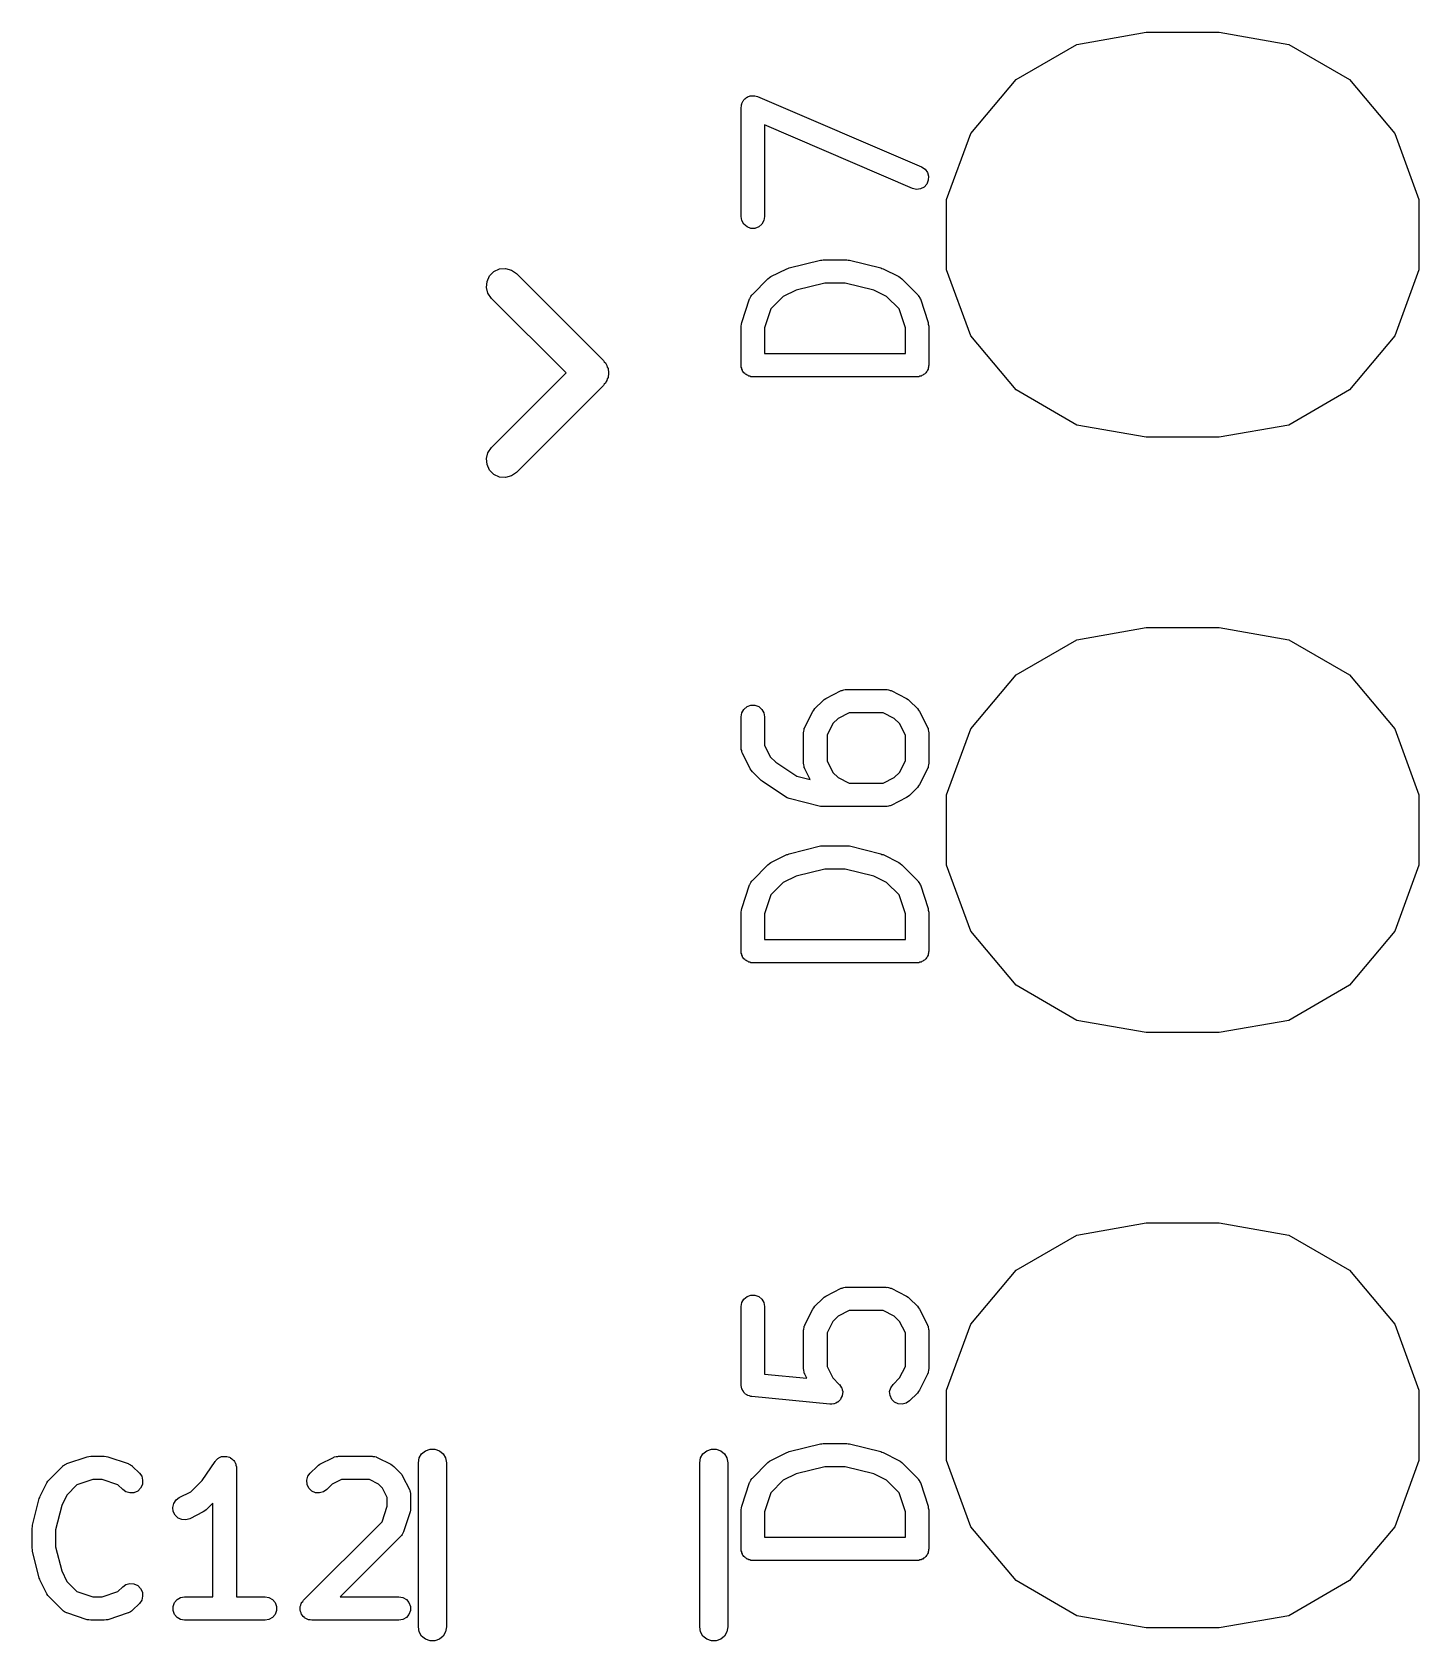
# Model space of a CAD drawing. Extents: x 125.5 to 143.1, y -145.4 to -100.4.
# Drawn here: x 136.89 to 142.81, y -130.41 to -123.55 of the extents above; entities that cross this region are included whole.
import ezdxf

# ---------------------------------------------------------------- set-up
doc = ezdxf.new("R2010")
doc.units = 0
doc.header["$MEASUREMENT"] = 0
doc.layers.add('BLACK', color=7, linetype='CONTINUOUS')

msp = doc.modelspace()

# ---------------------------------------------------------------- linework, layer by layer
at = {"layer": 'Black'}
for p, q in [((141.089, -123.748), (141.348, -123.598)), ((141.348, -123.598), (141.644, -123.546)), ((141.644, -123.546), (141.956, -123.546)), ((141.956, -123.546), (142.252, -123.598)), ((142.252, -123.598), (142.511, -123.748)), ((140.896, -123.978), (141.089, -123.748)), ((142.511, -123.748), (142.704, -123.978)), ((139.917, -123.867), (139.918, -123.861)), ((139.917, -124.333), (139.917, -123.867)), ((139.918, -123.855), (139.919, -123.853)), ((139.918, -123.861), (139.918, -123.855)), ((139.919, -123.853), (139.92, -123.85)), ((139.92, -123.85), (139.923, -123.845)), ((139.923, -123.845), (139.925, -123.839)), ((139.925, -123.839), (139.927, -123.837)), ((139.927, -123.837), (139.928, -123.835)), ((139.928, -123.835), (139.933, -123.831)), ((139.933, -123.831), (139.937, -123.827)), ((139.937, -123.827), (139.939, -123.825)), ((139.939, -123.825), (139.942, -123.823)), ((139.942, -123.823), (139.947, -123.821)), ((139.947, -123.821), (139.952, -123.819)), ((139.952, -123.819), (139.955, -123.818)), ((139.955, -123.818), (139.958, -123.817)), ((139.958, -123.817), (139.964, -123.817)), ((139.964, -123.817), (139.969, -123.817)), ((139.969, -123.817), (139.972, -123.817)), ((139.972, -123.817), (139.975, -123.817)), ((139.975, -123.817), (139.981, -123.819)), ((139.981, -123.819), (139.986, -123.821)), ((139.986, -123.821), (140.686, -124.121)), ((140.647, -124.213), (140.017, -123.942)), ((140.017, -123.942), (140.017, -124.333)), ((140.793, -124.26), (140.896, -123.978)), ((142.704, -123.978), (142.807, -124.26)), ((140.686, -124.121), (140.701, -124.13)), ((140.701, -124.13), (140.711, -124.144)), ((140.711, -124.144), (140.716, -124.161)), ((140.664, -124.217), (140.647, -124.213)), ((140.681, -124.215), (140.664, -124.217)), ((140.697, -124.207), (140.681, -124.215)), ((140.709, -124.194), (140.697, -124.207)), ((140.715, -124.178), (140.709, -124.194)), ((140.716, -124.161), (140.715, -124.178)), ((140.793, -124.56), (140.793, -124.26)), ((142.807, -124.26), (142.807, -124.56)), ((139.92, -124.35), (139.917, -124.333)), ((139.928, -124.365), (139.92, -124.35)), ((140.014, -124.35), (140.005, -124.365)), ((140.017, -124.333), (140.014, -124.35)), ((139.942, -124.377), (139.928, -124.365)), ((139.958, -124.383), (139.942, -124.377)), ((139.975, -124.383), (139.958, -124.383)), ((139.992, -124.377), (139.975, -124.383)), ((140.005, -124.365), (139.992, -124.377)), ((138.862, -124.567), (138.886, -124.556)), ((138.886, -124.556), (138.912, -124.554)), ((138.912, -124.554), (138.937, -124.561)), ((138.937, -124.561), (138.958, -124.576)), ((140.044, -124.589), (140.111, -124.555)), ((140.111, -124.555), (140.116, -124.554)), ((140.116, -124.554), (140.121, -124.551)), ((140.121, -124.551), (140.255, -124.518)), ((140.255, -124.518), (140.261, -124.518)), ((140.261, -124.518), (140.267, -124.517)), ((140.267, -124.517), (140.367, -124.517)), ((140.367, -124.517), (140.373, -124.518)), ((140.373, -124.518), (140.379, -124.518)), ((140.379, -124.518), (140.512, -124.551)), ((140.512, -124.551), (140.517, -124.554)), ((140.517, -124.554), (140.522, -124.555)), ((140.522, -124.555), (140.589, -124.589)), ((140.896, -124.842), (140.793, -124.56)), ((142.807, -124.56), (142.704, -124.842)), ((138.831, -124.635), (138.833, -124.609)), ((138.833, -124.609), (138.844, -124.586)), ((138.844, -124.586), (138.862, -124.567)), ((138.958, -124.576), (139.33, -124.947)), ((139.965, -124.665), (140.031, -124.598)), ((140.031, -124.598), (140.038, -124.593)), ((140.038, -124.593), (140.044, -124.589)), ((140.273, -124.617), (140.151, -124.647)), ((140.361, -124.617), (140.273, -124.617)), ((140.483, -124.647), (140.361, -124.617)), ((140.589, -124.589), (140.595, -124.593)), ((140.595, -124.593), (140.602, -124.598)), ((140.602, -124.598), (140.669, -124.665)), ((138.837, -124.66), (138.831, -124.635)), ((138.852, -124.682), (138.837, -124.66)), ((139.17, -125), (138.852, -124.682)), ((139.919, -124.784), (139.953, -124.684)), ((139.953, -124.684), (139.954, -124.682)), ((139.954, -124.682), (139.955, -124.679)), ((139.955, -124.679), (139.958, -124.674)), ((139.958, -124.674), (139.961, -124.669)), ((139.961, -124.669), (139.963, -124.667)), ((139.963, -124.667), (139.965, -124.665)), ((140.096, -124.674), (140.044, -124.727)), ((140.151, -124.647), (140.096, -124.674)), ((140.537, -124.674), (140.483, -124.647)), ((140.59, -124.727), (140.537, -124.674)), ((140.669, -124.665), (140.67, -124.667)), ((140.67, -124.667), (140.672, -124.669)), ((140.672, -124.669), (140.675, -124.674)), ((140.675, -124.674), (140.679, -124.679)), ((140.679, -124.679), (140.679, -124.682)), ((140.679, -124.682), (140.681, -124.684)), ((140.681, -124.684), (140.714, -124.784)), ((140.044, -124.727), (140.017, -124.808)), ((140.617, -124.808), (140.59, -124.727)), ((139.917, -124.8), (139.918, -124.792)), ((139.917, -124.967), (139.917, -124.8)), ((139.918, -124.792), (139.919, -124.784)), ((140.017, -124.808), (140.017, -124.917)), ((140.617, -124.917), (140.617, -124.808)), ((140.714, -124.784), (140.715, -124.792)), ((140.715, -124.792), (140.717, -124.8)), ((140.717, -124.8), (140.717, -124.967)), ((141.089, -125.072), (140.896, -124.842)), ((142.704, -124.842), (142.511, -125.072)), ((139.33, -124.947), (139.333, -124.952)), ((139.333, -124.952), (139.338, -124.957)), ((139.338, -124.957), (139.341, -124.963)), ((139.341, -124.963), (139.344, -124.968)), ((139.344, -124.968), (139.346, -124.975)), ((139.346, -124.975), (139.349, -124.981)), ((139.917, -124.971), (139.917, -124.967)), ((139.917, -124.975), (139.917, -124.971)), ((139.919, -124.979), (139.917, -124.975)), ((140.017, -124.917), (140.617, -124.917)), ((140.716, -124.975), (140.714, -124.979)), ((140.717, -124.967), (140.716, -124.971)), ((140.716, -124.971), (140.716, -124.975)), ((138.852, -125.318), (139.17, -125)), ((139.338, -125.043), (139.333, -125.048)), ((139.341, -125.037), (139.338, -125.043)), ((139.344, -125.032), (139.341, -125.037)), ((139.346, -125.025), (139.344, -125.032)), ((139.349, -125.019), (139.346, -125.025)), ((139.349, -124.981), (139.35, -124.987)), ((139.35, -125.013), (139.349, -125.019)), ((139.35, -124.987), (139.351, -124.993)), ((139.351, -125.007), (139.35, -125.013)), ((139.351, -124.993), (139.351, -125)), ((139.351, -125), (139.351, -125.007)), ((139.92, -124.984), (139.919, -124.979)), ((139.922, -124.988), (139.92, -124.984)), ((139.923, -124.992), (139.922, -124.988)), ((139.926, -124.995), (139.923, -124.992)), ((139.928, -124.999), (139.926, -124.995)), ((139.932, -125.002), (139.928, -124.999)), ((139.935, -125.005), (139.932, -125.002)), ((139.938, -125.007), (139.935, -125.005)), ((139.942, -125.01), (139.938, -125.007)), ((139.946, -125.011), (139.942, -125.01)), ((139.95, -125.014), (139.946, -125.011)), ((139.954, -125.014), (139.95, -125.014)), ((139.958, -125.016), (139.954, -125.014)), ((139.962, -125.016), (139.958, -125.016)), ((139.967, -125.017), (139.962, -125.016)), ((140.667, -125.017), (139.967, -125.017)), ((140.671, -125.016), (140.667, -125.017)), ((140.675, -125.016), (140.671, -125.016)), ((140.679, -125.014), (140.675, -125.016)), ((140.684, -125.014), (140.679, -125.014)), ((140.688, -125.011), (140.684, -125.014)), ((140.692, -125.01), (140.688, -125.011)), ((140.695, -125.007), (140.692, -125.01)), ((140.699, -125.005), (140.695, -125.007)), ((140.702, -125.002), (140.699, -125.005)), ((140.705, -124.999), (140.702, -125.002)), ((140.707, -124.995), (140.705, -124.999)), ((140.71, -124.992), (140.707, -124.995)), ((140.711, -124.988), (140.71, -124.992)), ((140.714, -124.984), (140.711, -124.988)), ((140.714, -124.979), (140.714, -124.984)), ((139.33, -125.053), (138.958, -125.424)), ((139.333, -125.048), (139.33, -125.053)), ((141.348, -125.222), (141.089, -125.072)), ((142.511, -125.072), (142.252, -125.222)), ((141.644, -125.274), (141.348, -125.222)), ((142.252, -125.222), (141.956, -125.274)), ((138.837, -125.34), (138.852, -125.318)), ((141.956, -125.274), (141.644, -125.274)), ((138.831, -125.365), (138.837, -125.34)), ((138.833, -125.391), (138.831, -125.365)), ((138.844, -125.414), (138.833, -125.391)), ((138.862, -125.433), (138.844, -125.414)), ((138.886, -125.444), (138.862, -125.433)), ((138.912, -125.446), (138.886, -125.444)), ((138.937, -125.439), (138.912, -125.446)), ((138.958, -125.424), (138.937, -125.439)), ((141.089, -126.288), (141.348, -126.138)), ((141.348, -126.138), (141.644, -126.086)), ((141.644, -126.086), (141.956, -126.086)), ((141.956, -126.086), (142.252, -126.138)), ((142.252, -126.138), (142.511, -126.288)), ((140.896, -126.518), (141.089, -126.288)), ((142.511, -126.288), (142.704, -126.518)), ((140.231, -126.431), (140.265, -126.398)), ((140.265, -126.398), (140.271, -126.393)), ((140.271, -126.393), (140.278, -126.389)), ((140.278, -126.389), (140.344, -126.355)), ((140.344, -126.355), (140.347, -126.354)), ((140.347, -126.354), (140.35, -126.353)), ((140.35, -126.353), (140.355, -126.352)), ((140.355, -126.352), (140.361, -126.35)), ((140.361, -126.35), (140.364, -126.35)), ((140.364, -126.35), (140.367, -126.35)), ((140.367, -126.35), (140.533, -126.35)), ((140.533, -126.35), (140.536, -126.351)), ((140.536, -126.351), (140.539, -126.35)), ((140.539, -126.35), (140.545, -126.352)), ((140.545, -126.352), (140.55, -126.353)), ((140.55, -126.353), (140.553, -126.354)), ((140.553, -126.354), (140.556, -126.355)), ((140.556, -126.355), (140.622, -126.389)), ((140.622, -126.389), (140.629, -126.393)), ((140.629, -126.393), (140.635, -126.398)), ((140.635, -126.398), (140.669, -126.431)), ((139.917, -126.467), (139.92, -126.45)), ((139.917, -126.6), (139.917, -126.467)), ((139.92, -126.45), (139.928, -126.435)), ((139.928, -126.435), (139.942, -126.423)), ((139.942, -126.423), (139.958, -126.417)), ((139.958, -126.417), (139.975, -126.417)), ((139.975, -126.417), (139.992, -126.423)), ((139.992, -126.423), (140.005, -126.435)), ((140.005, -126.435), (140.014, -126.45)), ((140.014, -126.45), (140.017, -126.467)), ((140.017, -126.467), (140.017, -126.588)), ((140.189, -126.511), (140.222, -126.444)), ((140.222, -126.444), (140.227, -126.438)), ((140.227, -126.438), (140.231, -126.431)), ((140.33, -126.474), (140.308, -126.496)), ((140.378, -126.45), (140.33, -126.474)), ((140.522, -126.45), (140.378, -126.45)), ((140.57, -126.474), (140.522, -126.45)), ((140.592, -126.496), (140.57, -126.474)), ((140.669, -126.431), (140.673, -126.438)), ((140.673, -126.438), (140.678, -126.444)), ((140.678, -126.444), (140.711, -126.511)), ((140.183, -126.533), (140.184, -126.53)), ((140.183, -126.667), (140.183, -126.533)), ((140.184, -126.528), (140.185, -126.522)), ((140.184, -126.53), (140.184, -126.528)), ((140.185, -126.522), (140.186, -126.516)), ((140.186, -126.516), (140.188, -126.514)), ((140.188, -126.514), (140.189, -126.511)), ((140.308, -126.496), (140.283, -126.545)), ((140.283, -126.545), (140.283, -126.655)), ((140.617, -126.545), (140.592, -126.496)), ((140.617, -126.655), (140.617, -126.545)), ((140.711, -126.511), (140.712, -126.514)), ((140.712, -126.514), (140.714, -126.516)), ((140.714, -126.516), (140.715, -126.522)), ((140.715, -126.522), (140.716, -126.528)), ((140.716, -126.528), (140.716, -126.53)), ((140.716, -126.53), (140.717, -126.533)), ((140.717, -126.533), (140.717, -126.667)), ((140.793, -126.8), (140.896, -126.518)), ((142.704, -126.518), (142.807, -126.8)), ((139.917, -126.603), (139.917, -126.6)), ((139.917, -126.606), (139.917, -126.603)), ((139.919, -126.611), (139.917, -126.606)), ((139.92, -126.617), (139.919, -126.611)), ((139.921, -126.62), (139.92, -126.617)), ((139.922, -126.622), (139.921, -126.62)), ((139.955, -126.689), (139.922, -126.622)), ((140.017, -126.588), (140.041, -126.637)), ((139.96, -126.695), (139.955, -126.689)), ((140.041, -126.637), (140.065, -126.661)), ((140.065, -126.661), (140.154, -126.72)), ((140.184, -126.67), (140.183, -126.667)), ((140.184, -126.672), (140.184, -126.67)), ((140.185, -126.678), (140.184, -126.672)), ((140.186, -126.684), (140.185, -126.678)), ((140.188, -126.686), (140.186, -126.684)), ((140.189, -126.689), (140.188, -126.686)), ((140.211, -126.735), (140.189, -126.689)), ((140.283, -126.655), (140.308, -126.704)), ((140.592, -126.704), (140.617, -126.655)), ((140.711, -126.689), (140.678, -126.756)), ((140.712, -126.686), (140.711, -126.689)), ((140.714, -126.684), (140.712, -126.686)), ((140.715, -126.678), (140.714, -126.684)), ((140.716, -126.672), (140.715, -126.678)), ((140.717, -126.667), (140.716, -126.67)), ((140.716, -126.67), (140.716, -126.672)), ((139.965, -126.702), (139.96, -126.695)), ((139.998, -126.735), (139.965, -126.702)), ((140.002, -126.738), (139.998, -126.735)), ((140.006, -126.742), (140.002, -126.738)), ((140.106, -126.808), (140.006, -126.742)), ((140.154, -126.72), (140.211, -126.735)), ((140.308, -126.704), (140.33, -126.726)), ((140.33, -126.726), (140.378, -126.75)), ((140.378, -126.75), (140.522, -126.75)), ((140.522, -126.75), (140.57, -126.726)), ((140.57, -126.726), (140.592, -126.704)), ((140.678, -126.756), (140.673, -126.762)), ((140.113, -126.812), (140.106, -126.808)), ((140.121, -126.815), (140.113, -126.812)), ((140.255, -126.849), (140.121, -126.815)), ((140.622, -126.811), (140.556, -126.845)), ((140.629, -126.807), (140.622, -126.811)), ((140.635, -126.802), (140.629, -126.807)), ((140.669, -126.769), (140.635, -126.802)), ((140.673, -126.762), (140.669, -126.769)), ((140.793, -127.1), (140.793, -126.8)), ((142.807, -126.8), (142.807, -127.1)), ((140.261, -126.849), (140.255, -126.849)), ((140.267, -126.85), (140.261, -126.849)), ((140.533, -126.85), (140.267, -126.85)), ((140.536, -126.849), (140.533, -126.85)), ((140.539, -126.85), (140.536, -126.849)), ((140.545, -126.848), (140.539, -126.85)), ((140.55, -126.847), (140.545, -126.848)), ((140.553, -126.846), (140.55, -126.847)), ((140.556, -126.845), (140.553, -126.846)), ((140.121, -127.051), (140.255, -127.018)), ((140.255, -127.018), (140.261, -127.018)), ((140.261, -127.018), (140.267, -127.017)), ((140.267, -127.017), (140.367, -127.017)), ((140.367, -127.017), (140.373, -127.018)), ((140.373, -127.018), (140.379, -127.018)), ((140.379, -127.018), (140.512, -127.051)), ((139.965, -127.165), (140.031, -127.098)), ((140.031, -127.098), (140.038, -127.093)), ((140.038, -127.093), (140.044, -127.089)), ((140.044, -127.089), (140.111, -127.055)), ((140.111, -127.055), (140.116, -127.054)), ((140.116, -127.054), (140.121, -127.051)), ((140.512, -127.051), (140.517, -127.054)), ((140.517, -127.054), (140.522, -127.055)), ((140.522, -127.055), (140.589, -127.089)), ((140.589, -127.089), (140.595, -127.093)), ((140.595, -127.093), (140.602, -127.098)), ((140.602, -127.098), (140.669, -127.165)), ((140.896, -127.382), (140.793, -127.1)), ((142.807, -127.1), (142.704, -127.382)), ((139.958, -127.174), (139.961, -127.169)), ((139.961, -127.169), (139.963, -127.167)), ((139.963, -127.167), (139.965, -127.165)), ((140.151, -127.147), (140.096, -127.174)), ((140.273, -127.117), (140.151, -127.147)), ((140.361, -127.117), (140.273, -127.117)), ((140.483, -127.147), (140.361, -127.117)), ((140.537, -127.174), (140.483, -127.147)), ((140.669, -127.165), (140.67, -127.167)), ((140.67, -127.167), (140.672, -127.169)), ((140.672, -127.169), (140.675, -127.174)), ((139.919, -127.284), (139.953, -127.184)), ((139.953, -127.184), (139.954, -127.182)), ((139.954, -127.182), (139.955, -127.179)), ((139.955, -127.179), (139.958, -127.174)), ((140.044, -127.227), (140.017, -127.308)), ((140.096, -127.174), (140.044, -127.227)), ((140.59, -127.227), (140.537, -127.174)), ((140.617, -127.308), (140.59, -127.227)), ((140.675, -127.174), (140.679, -127.179)), ((140.679, -127.179), (140.679, -127.182)), ((140.679, -127.182), (140.681, -127.184)), ((140.681, -127.184), (140.714, -127.284)), ((139.917, -127.3), (139.918, -127.292)), ((139.917, -127.467), (139.917, -127.3)), ((139.918, -127.292), (139.919, -127.284)), ((140.017, -127.308), (140.017, -127.417)), ((140.617, -127.417), (140.617, -127.308)), ((140.714, -127.284), (140.715, -127.292)), ((140.715, -127.292), (140.717, -127.3)), ((140.717, -127.3), (140.717, -127.467)), ((140.017, -127.417), (140.617, -127.417)), ((141.089, -127.612), (140.896, -127.382)), ((142.704, -127.382), (142.511, -127.612)), ((139.917, -127.471), (139.917, -127.467)), ((139.917, -127.475), (139.917, -127.471)), ((139.919, -127.479), (139.917, -127.475)), ((139.92, -127.484), (139.919, -127.479)), ((139.922, -127.488), (139.92, -127.484)), ((139.923, -127.492), (139.922, -127.488)), ((139.926, -127.495), (139.923, -127.492)), ((139.928, -127.499), (139.926, -127.495)), ((139.932, -127.502), (139.928, -127.499)), ((139.935, -127.505), (139.932, -127.502)), ((139.938, -127.507), (139.935, -127.505)), ((139.942, -127.51), (139.938, -127.507)), ((139.946, -127.511), (139.942, -127.51)), ((139.95, -127.514), (139.946, -127.511)), ((139.954, -127.514), (139.95, -127.514)), ((139.958, -127.516), (139.954, -127.514)), ((140.679, -127.514), (140.675, -127.516)), ((140.684, -127.514), (140.679, -127.514)), ((140.688, -127.511), (140.684, -127.514)), ((140.692, -127.51), (140.688, -127.511)), ((140.695, -127.507), (140.692, -127.51)), ((140.699, -127.505), (140.695, -127.507)), ((140.702, -127.502), (140.699, -127.505)), ((140.705, -127.499), (140.702, -127.502)), ((140.707, -127.495), (140.705, -127.499)), ((140.71, -127.492), (140.707, -127.495)), ((140.711, -127.488), (140.71, -127.492)), ((140.714, -127.484), (140.711, -127.488)), ((140.716, -127.475), (140.714, -127.479)), ((140.714, -127.479), (140.714, -127.484)), ((140.717, -127.467), (140.716, -127.471)), ((140.716, -127.471), (140.716, -127.475)), ((139.962, -127.516), (139.958, -127.516)), ((139.967, -127.517), (139.962, -127.516)), ((140.667, -127.517), (139.967, -127.517)), ((140.671, -127.516), (140.667, -127.517)), ((140.675, -127.516), (140.671, -127.516)), ((141.348, -127.762), (141.089, -127.612)), ((142.511, -127.612), (142.252, -127.762)), ((141.644, -127.814), (141.348, -127.762)), ((142.252, -127.762), (141.956, -127.814)), ((141.956, -127.814), (141.644, -127.814)), ((141.089, -128.828), (141.348, -128.678)), ((141.348, -128.678), (141.644, -128.626)), ((141.644, -128.626), (141.956, -128.626)), ((141.956, -128.626), (142.252, -128.678)), ((142.252, -128.678), (142.511, -128.828)), ((140.896, -129.058), (141.089, -128.828)), ((142.511, -128.828), (142.704, -129.058)), ((139.92, -128.966), (139.928, -128.951)), ((139.928, -128.951), (139.942, -128.94)), ((139.942, -128.94), (139.958, -128.934)), ((139.958, -128.934), (139.975, -128.934)), ((139.975, -128.934), (139.992, -128.94)), ((139.992, -128.94), (140.005, -128.951)), ((140.005, -128.951), (140.014, -128.966)), ((140.231, -128.981), (140.265, -128.948)), ((140.265, -128.948), (140.271, -128.943)), ((140.271, -128.943), (140.278, -128.939)), ((140.278, -128.939), (140.344, -128.905)), ((140.344, -128.905), (140.347, -128.904)), ((140.347, -128.904), (140.35, -128.903)), ((140.35, -128.903), (140.355, -128.902)), ((140.355, -128.902), (140.361, -128.9)), ((140.361, -128.9), (140.364, -128.9)), ((140.364, -128.9), (140.367, -128.9)), ((140.367, -128.9), (140.533, -128.9)), ((140.533, -128.9), (140.536, -128.901)), ((140.536, -128.901), (140.539, -128.9)), ((140.539, -128.9), (140.545, -128.902)), ((140.545, -128.902), (140.55, -128.903)), ((140.55, -128.903), (140.553, -128.904)), ((140.553, -128.904), (140.556, -128.905)), ((140.556, -128.905), (140.622, -128.939)), ((140.622, -128.939), (140.629, -128.943)), ((140.629, -128.943), (140.635, -128.948)), ((140.635, -128.948), (140.669, -128.981)), ((139.917, -128.983), (139.92, -128.966)), ((139.917, -129.317), (139.917, -128.983)), ((140.014, -128.966), (140.017, -128.983)), ((140.017, -128.983), (140.017, -129.271)), ((140.189, -129.061), (140.222, -128.994)), ((140.222, -128.994), (140.227, -128.988)), ((140.227, -128.988), (140.231, -128.981)), ((140.33, -129.024), (140.308, -129.046)), ((140.378, -129), (140.33, -129.024)), ((140.522, -129), (140.378, -129)), ((140.57, -129.024), (140.522, -129)), ((140.592, -129.046), (140.57, -129.024)), ((140.669, -128.981), (140.673, -128.988)), ((140.673, -128.988), (140.678, -128.994)), ((140.678, -128.994), (140.711, -129.061)), ((140.183, -129.083), (140.184, -129.08)), ((140.183, -129.25), (140.183, -129.083)), ((140.184, -129.078), (140.185, -129.072)), ((140.184, -129.08), (140.184, -129.078)), ((140.185, -129.072), (140.186, -129.066)), ((140.186, -129.066), (140.188, -129.064)), ((140.188, -129.064), (140.189, -129.061)), ((140.308, -129.046), (140.283, -129.095)), ((140.617, -129.095), (140.592, -129.046)), ((140.711, -129.061), (140.712, -129.064)), ((140.712, -129.064), (140.714, -129.066)), ((140.714, -129.066), (140.715, -129.072)), ((140.715, -129.072), (140.716, -129.078)), ((140.716, -129.078), (140.716, -129.08)), ((140.716, -129.08), (140.717, -129.083)), ((140.717, -129.083), (140.717, -129.25)), ((140.793, -129.34), (140.896, -129.058)), ((142.704, -129.058), (142.807, -129.34)), ((140.283, -129.095), (140.283, -129.238)), ((140.617, -129.238), (140.617, -129.095)), ((140.017, -129.271), (140.197, -129.289)), ((140.184, -129.253), (140.183, -129.25)), ((140.184, -129.256), (140.184, -129.253)), ((140.185, -129.261), (140.184, -129.256)), ((140.186, -129.267), (140.185, -129.261)), ((140.188, -129.27), (140.186, -129.267)), ((140.189, -129.272), (140.188, -129.27)), ((140.197, -129.289), (140.189, -129.272)), ((140.283, -129.238), (140.308, -129.287)), ((140.308, -129.287), (140.335, -129.315)), ((140.565, -129.315), (140.592, -129.287)), ((140.592, -129.287), (140.617, -129.238)), ((140.711, -129.272), (140.678, -129.339)), ((140.712, -129.27), (140.711, -129.272)), ((140.714, -129.267), (140.712, -129.27)), ((140.715, -129.261), (140.714, -129.267)), ((140.716, -129.256), (140.715, -129.261)), ((140.717, -129.25), (140.716, -129.253)), ((140.716, -129.253), (140.716, -129.256)), ((139.917, -129.319), (139.917, -129.317)), ((139.917, -129.32), (139.917, -129.319)), ((139.918, -129.327), (139.917, -129.32)), ((139.92, -129.334), (139.918, -129.327)), ((139.921, -129.335), (139.92, -129.334)), ((139.921, -129.337), (139.921, -129.335)), ((139.925, -129.343), (139.921, -129.337)), ((139.928, -129.349), (139.925, -129.343)), ((139.93, -129.35), (139.928, -129.349)), ((139.931, -129.352), (139.93, -129.35)), ((139.936, -129.356), (139.931, -129.352)), ((139.942, -129.36), (139.936, -129.356)), ((139.943, -129.361), (139.942, -129.36)), ((139.945, -129.362), (139.943, -129.361)), ((139.952, -129.364), (139.945, -129.362)), ((139.958, -129.366), (139.952, -129.364)), ((139.96, -129.366), (139.958, -129.366)), ((139.962, -129.366), (139.96, -129.366)), ((140.295, -129.4), (139.962, -129.366)), ((140.335, -129.315), (140.336, -129.315)), ((140.336, -129.315), (140.336, -129.315)), ((140.336, -129.315), (140.34, -129.322)), ((140.34, -129.322), (140.345, -129.329)), ((140.348, -129.364), (140.344, -129.371)), ((140.345, -129.329), (140.345, -129.329)), ((140.345, -129.329), (140.346, -129.329)), ((140.346, -129.329), (140.348, -129.338)), ((140.348, -129.338), (140.35, -129.346)), ((140.349, -129.355), (140.348, -129.363)), ((140.348, -129.363), (140.348, -129.363)), ((140.348, -129.363), (140.348, -129.364)), ((140.35, -129.346), (140.349, -129.355)), ((140.35, -129.346), (140.35, -129.346)), ((140.35, -129.346), (140.35, -129.346)), ((140.55, -129.346), (140.555, -129.329)), ((140.552, -129.363), (140.55, -129.346)), ((140.559, -129.379), (140.552, -129.363)), ((140.555, -129.329), (140.565, -129.315)), ((140.669, -129.352), (140.635, -129.385)), ((140.673, -129.345), (140.669, -129.352)), ((140.678, -129.339), (140.673, -129.345)), ((140.793, -129.64), (140.793, -129.34)), ((142.807, -129.34), (142.807, -129.64)), ((140.296, -129.4), (140.295, -129.4)), ((140.295, -129.4), (140.295, -129.4)), ((140.304, -129.399), (140.296, -129.4)), ((140.312, -129.398), (140.304, -129.399)), ((140.313, -129.398), (140.312, -129.398)), ((140.321, -129.395), (140.313, -129.398)), ((140.313, -129.398), (140.313, -129.398)), ((140.328, -129.391), (140.321, -129.395)), ((140.329, -129.391), (140.328, -129.391)), ((140.328, -129.391), (140.328, -129.391)), ((140.335, -129.385), (140.329, -129.391)), ((140.341, -129.379), (140.335, -129.385)), ((140.344, -129.371), (140.341, -129.379)), ((140.341, -129.379), (140.341, -129.379)), ((140.341, -129.379), (140.341, -129.379)), ((140.571, -129.391), (140.559, -129.379)), ((140.587, -129.398), (140.571, -129.391)), ((140.604, -129.4), (140.587, -129.398)), ((140.621, -129.395), (140.604, -129.4)), ((140.635, -129.385), (140.621, -129.395)), ((140.121, -129.601), (140.255, -129.568)), ((140.255, -129.568), (140.261, -129.568)), ((140.261, -129.568), (140.267, -129.567)), ((140.267, -129.567), (140.367, -129.567)), ((140.367, -129.567), (140.373, -129.568)), ((140.373, -129.568), (140.379, -129.568)), ((140.379, -129.568), (140.512, -129.601)), ((137.041, -129.653), (137.127, -129.624)), ((137.127, -129.624), (137.135, -129.623)), ((137.135, -129.623), (137.143, -129.621)), ((137.143, -129.621), (137.2, -129.621)), ((137.2, -129.621), (137.208, -129.623)), ((137.208, -129.623), (137.216, -129.624)), ((137.216, -129.624), (137.302, -129.653)), ((137.673, -129.644), (137.675, -129.642)), ((137.675, -129.642), (137.676, -129.639)), ((137.676, -129.639), (137.681, -129.635)), ((137.681, -129.635), (137.685, -129.631)), ((137.685, -129.631), (137.687, -129.63)), ((137.687, -129.63), (137.689, -129.628)), ((137.689, -129.628), (137.695, -129.626)), ((137.695, -129.626), (137.7, -129.623)), ((137.7, -129.623), (137.703, -129.623)), ((137.703, -129.623), (137.706, -129.622)), ((137.706, -129.622), (137.712, -129.622)), ((137.712, -129.622), (137.718, -129.622)), ((137.718, -129.622), (137.72, -129.622)), ((137.72, -129.622), (137.723, -129.622)), ((137.723, -129.622), (137.729, -129.624)), ((137.729, -129.624), (137.734, -129.626)), ((137.734, -129.626), (137.737, -129.627)), ((137.737, -129.627), (137.739, -129.628)), ((137.739, -129.628), (137.744, -129.632)), ((137.744, -129.632), (137.749, -129.635)), ((137.749, -129.635), (137.75, -129.638)), ((137.75, -129.638), (137.753, -129.639)), ((137.753, -129.639), (137.756, -129.644)), ((138.12, -129.655), (138.178, -129.627)), ((138.178, -129.627), (138.18, -129.626)), ((138.18, -129.626), (138.183, -129.624)), ((138.183, -129.624), (138.189, -129.623)), ((138.189, -129.623), (138.194, -129.622)), ((138.194, -129.622), (138.197, -129.622)), ((138.197, -129.622), (138.2, -129.621)), ((138.2, -129.621), (138.343, -129.621)), ((138.343, -129.621), (138.346, -129.622)), ((138.346, -129.622), (138.349, -129.622)), ((138.349, -129.622), (138.354, -129.623)), ((138.354, -129.623), (138.36, -129.624)), ((138.36, -129.624), (138.362, -129.626)), ((138.362, -129.626), (138.365, -129.627)), ((138.365, -129.627), (138.422, -129.655)), ((138.54, -129.65), (138.544, -129.629)), ((138.544, -129.629), (138.554, -129.611)), ((138.554, -129.611), (138.57, -129.598)), ((138.57, -129.598), (138.59, -129.591)), ((138.59, -129.591), (138.61, -129.591)), ((138.61, -129.591), (138.63, -129.598)), ((138.63, -129.598), (138.646, -129.611)), ((138.646, -129.611), (138.656, -129.629)), ((138.656, -129.629), (138.66, -129.65)), ((139.74, -129.65), (139.744, -129.629)), ((139.744, -129.629), (139.754, -129.611)), ((139.754, -129.611), (139.77, -129.598)), ((139.77, -129.598), (139.79, -129.591)), ((139.79, -129.591), (139.81, -129.591)), ((139.81, -129.591), (139.83, -129.598)), ((139.83, -129.598), (139.846, -129.611)), ((139.846, -129.611), (139.856, -129.629)), ((139.856, -129.629), (139.86, -129.65)), ((140.038, -129.643), (140.044, -129.639)), ((140.044, -129.639), (140.111, -129.605)), ((140.111, -129.605), (140.116, -129.604)), ((140.116, -129.604), (140.121, -129.601)), ((140.512, -129.601), (140.517, -129.604)), ((140.517, -129.604), (140.522, -129.605)), ((140.522, -129.605), (140.589, -129.639)), ((140.589, -129.639), (140.595, -129.643)), ((140.896, -129.922), (140.793, -129.64)), ((142.807, -129.64), (142.704, -129.922)), ((136.965, -129.722), (137.022, -129.665)), ((137.022, -129.665), (137.024, -129.663)), ((137.024, -129.663), (137.026, -129.661)), ((137.026, -129.661), (137.031, -129.658)), ((137.031, -129.658), (137.036, -129.655)), ((137.036, -129.655), (137.039, -129.654)), ((137.039, -129.654), (137.041, -129.653)), ((137.302, -129.653), (137.304, -129.654)), ((137.304, -129.654), (137.307, -129.655)), ((137.307, -129.655), (137.312, -129.658)), ((137.312, -129.658), (137.317, -129.661)), ((137.317, -129.661), (137.319, -129.663)), ((137.319, -129.663), (137.321, -129.665)), ((137.321, -129.665), (137.35, -129.693)), ((137.35, -129.693), (137.36, -129.707)), ((137.36, -129.707), (137.364, -129.724)), ((137.618, -129.725), (137.673, -129.644)), ((137.756, -129.644), (137.759, -129.649)), ((137.759, -129.649), (137.76, -129.652)), ((137.76, -129.652), (137.761, -129.654)), ((137.761, -129.654), (137.762, -129.66)), ((137.762, -129.66), (137.764, -129.666)), ((137.764, -129.666), (137.764, -129.669)), ((137.764, -129.669), (137.764, -129.671)), ((137.764, -129.671), (137.764, -130.221)), ((138.064, -129.724), (138.069, -129.707)), ((138.069, -129.707), (138.079, -129.693)), ((138.079, -129.693), (138.108, -129.665)), ((138.108, -129.665), (138.114, -129.66)), ((138.114, -129.66), (138.12, -129.655)), ((138.422, -129.655), (138.429, -129.66)), ((138.429, -129.66), (138.435, -129.665)), ((138.435, -129.665), (138.464, -129.693)), ((138.464, -129.693), (138.469, -129.7)), ((138.469, -129.7), (138.473, -129.706)), ((138.473, -129.706), (138.502, -129.763)), ((138.54, -130.35), (138.54, -129.65)), ((138.66, -129.65), (138.66, -130.35)), ((139.74, -130.35), (139.74, -129.65)), ((139.86, -129.65), (139.86, -130.35)), ((139.965, -129.715), (140.031, -129.648)), ((140.031, -129.648), (140.038, -129.643)), ((140.151, -129.697), (140.096, -129.724)), ((140.273, -129.667), (140.151, -129.697)), ((140.361, -129.667), (140.273, -129.667)), ((140.483, -129.697), (140.361, -129.667)), ((140.537, -129.724), (140.483, -129.697)), ((140.595, -129.643), (140.602, -129.648)), ((140.602, -129.648), (140.669, -129.715)), ((136.927, -129.792), (136.955, -129.735)), ((136.955, -129.735), (136.96, -129.728)), ((136.96, -129.728), (136.965, -129.722)), ((137.084, -129.744), (137.041, -129.787)), ((137.151, -129.721), (137.084, -129.744)), ((137.192, -129.721), (137.151, -129.721)), ((137.259, -129.744), (137.192, -129.721)), ((137.279, -129.764), (137.259, -129.744)), ((137.293, -129.774), (137.279, -129.764)), ((137.31, -129.778), (137.293, -129.774)), ((137.327, -129.777), (137.31, -129.778)), ((137.343, -129.77), (137.327, -129.777)), ((137.355, -129.757), (137.343, -129.77)), ((137.363, -129.742), (137.355, -129.757)), ((137.364, -129.724), (137.363, -129.742)), ((137.52, -129.798), (137.57, -129.773)), ((137.57, -129.773), (137.618, -129.725)), ((138.066, -129.742), (138.064, -129.724)), ((138.073, -129.757), (138.066, -129.742)), ((138.086, -129.77), (138.073, -129.757)), ((138.101, -129.777), (138.086, -129.77)), ((138.119, -129.778), (138.101, -129.777)), ((138.135, -129.774), (138.119, -129.778)), ((138.15, -129.764), (138.135, -129.774)), ((138.172, -129.741), (138.15, -129.764)), ((138.212, -129.721), (138.172, -129.741)), ((138.331, -129.721), (138.212, -129.721)), ((138.37, -129.741), (138.331, -129.721)), ((138.387, -129.758), (138.37, -129.741)), ((138.407, -129.798), (138.387, -129.758)), ((138.502, -129.763), (138.503, -129.766)), ((138.503, -129.766), (138.504, -129.769)), ((138.504, -129.769), (138.505, -129.774)), ((138.505, -129.774), (138.507, -129.78)), ((139.919, -129.834), (139.953, -129.734)), ((139.953, -129.734), (139.954, -129.732)), ((139.954, -129.732), (139.955, -129.729)), ((139.955, -129.729), (139.958, -129.724)), ((139.958, -129.724), (139.961, -129.719)), ((139.961, -129.719), (139.963, -129.717)), ((139.963, -129.717), (139.965, -129.715)), ((140.044, -129.777), (140.017, -129.858)), ((140.096, -129.724), (140.044, -129.777)), ((140.59, -129.777), (140.537, -129.724)), ((140.617, -129.858), (140.59, -129.777)), ((140.669, -129.715), (140.67, -129.717)), ((140.67, -129.717), (140.672, -129.719)), ((140.672, -129.719), (140.675, -129.724)), ((140.675, -129.724), (140.679, -129.729)), ((140.679, -129.729), (140.679, -129.732)), ((140.679, -129.732), (140.681, -129.734)), ((140.681, -129.734), (140.714, -129.834)), ((136.894, -129.916), (136.923, -129.802)), ((136.923, -129.802), (136.925, -129.797)), ((136.925, -129.797), (136.927, -129.792)), ((137.019, -129.832), (136.993, -129.935)), ((137.041, -129.787), (137.019, -129.832)), ((137.493, -129.84), (137.497, -129.823)), ((137.495, -129.857), (137.493, -129.84)), ((137.497, -129.823), (137.507, -129.808)), ((137.507, -129.808), (137.52, -129.798)), ((137.664, -129.821), (137.635, -129.85)), ((137.664, -130.221), (137.664, -129.821)), ((138.385, -129.902), (138.407, -129.835)), ((138.407, -129.835), (138.407, -129.798)), ((138.507, -129.843), (138.506, -129.851)), ((138.507, -129.78), (138.507, -129.783)), ((138.507, -129.783), (138.507, -129.786)), ((138.507, -129.786), (138.507, -129.843)), ((139.917, -129.85), (139.918, -129.842)), ((139.918, -129.842), (139.919, -129.834)), ((140.714, -129.834), (140.715, -129.842)), ((140.715, -129.842), (140.717, -129.85)), ((136.894, -129.923), (136.894, -129.916)), ((137.503, -129.873), (137.495, -129.857)), ((137.515, -129.885), (137.503, -129.873)), ((137.531, -129.891), (137.515, -129.885)), ((137.549, -129.893), (137.531, -129.891)), ((137.565, -129.888), (137.549, -129.893)), ((137.622, -129.859), (137.565, -129.888)), ((137.629, -129.854), (137.622, -129.859)), ((137.635, -129.85), (137.629, -129.854)), ((138.05, -130.236), (138.385, -129.902)), ((138.505, -129.859), (138.476, -129.944)), ((138.506, -129.851), (138.505, -129.859)), ((139.917, -130.017), (139.917, -129.85)), ((140.017, -129.858), (140.017, -129.967)), ((140.617, -129.967), (140.617, -129.858)), ((140.717, -129.85), (140.717, -130.017)), ((136.893, -129.929), (136.894, -129.923)), ((136.893, -130.014), (136.893, -129.929)), ((136.993, -129.935), (136.993, -130.008)), ((138.464, -129.964), (138.206, -130.221)), ((138.466, -129.962), (138.464, -129.964)), ((138.468, -129.96), (138.466, -129.962)), ((138.471, -129.955), (138.468, -129.96)), ((138.474, -129.95), (138.471, -129.955)), ((138.475, -129.947), (138.474, -129.95)), ((138.476, -129.944), (138.475, -129.947)), ((140.017, -129.967), (140.617, -129.967)), ((141.089, -130.152), (140.896, -129.922)), ((142.704, -129.922), (142.511, -130.152)), ((136.894, -130.02), (136.893, -130.014)), ((136.894, -130.026), (136.894, -130.02)), ((136.923, -130.141), (136.894, -130.026)), ((136.993, -130.008), (137.019, -130.111)), ((139.917, -130.021), (139.917, -130.017)), ((139.917, -130.025), (139.917, -130.021)), ((139.919, -130.029), (139.917, -130.025)), ((139.92, -130.034), (139.919, -130.029)), ((139.922, -130.038), (139.92, -130.034)), ((139.923, -130.042), (139.922, -130.038)), ((139.926, -130.045), (139.923, -130.042)), ((139.928, -130.049), (139.926, -130.045)), ((139.932, -130.052), (139.928, -130.049)), ((139.935, -130.055), (139.932, -130.052)), ((140.702, -130.052), (140.699, -130.055)), ((140.705, -130.049), (140.702, -130.052)), ((140.707, -130.045), (140.705, -130.049)), ((140.71, -130.042), (140.707, -130.045)), ((140.711, -130.038), (140.71, -130.042)), ((140.714, -130.034), (140.711, -130.038)), ((140.716, -130.025), (140.714, -130.029)), ((140.714, -130.029), (140.714, -130.034)), ((140.717, -130.017), (140.716, -130.021)), ((140.716, -130.021), (140.716, -130.025)), ((137.019, -130.111), (137.041, -130.156)), ((139.938, -130.057), (139.935, -130.055)), ((139.942, -130.06), (139.938, -130.057)), ((139.946, -130.061), (139.942, -130.06)), ((139.95, -130.064), (139.946, -130.061)), ((139.954, -130.064), (139.95, -130.064)), ((139.958, -130.066), (139.954, -130.064)), ((139.962, -130.066), (139.958, -130.066)), ((139.967, -130.067), (139.962, -130.066)), ((140.667, -130.067), (139.967, -130.067)), ((140.671, -130.066), (140.667, -130.067)), ((140.675, -130.066), (140.671, -130.066)), ((140.679, -130.064), (140.675, -130.066)), ((140.684, -130.064), (140.679, -130.064)), ((140.688, -130.061), (140.684, -130.064)), ((140.692, -130.06), (140.688, -130.061)), ((140.695, -130.057), (140.692, -130.06)), ((140.699, -130.055), (140.695, -130.057)), ((136.925, -130.146), (136.923, -130.141)), ((136.927, -130.151), (136.925, -130.146)), ((136.955, -130.208), (136.927, -130.151)), ((137.041, -130.156), (137.084, -130.199)), ((137.259, -130.199), (137.279, -130.179)), ((137.279, -130.179), (137.293, -130.169)), ((137.293, -130.169), (137.31, -130.164)), ((137.31, -130.164), (137.327, -130.166)), ((137.327, -130.166), (137.343, -130.173)), ((137.343, -130.173), (137.355, -130.186)), ((137.355, -130.186), (137.363, -130.201)), ((141.348, -130.302), (141.089, -130.152)), ((142.511, -130.152), (142.252, -130.302)), ((136.96, -130.215), (136.955, -130.208)), ((136.965, -130.221), (136.96, -130.215)), ((137.022, -130.278), (136.965, -130.221)), ((137.084, -130.199), (137.151, -130.221)), ((137.151, -130.221), (137.192, -130.221)), ((137.192, -130.221), (137.259, -130.199)), ((137.35, -130.25), (137.321, -130.278)), ((137.36, -130.235), (137.35, -130.25)), ((137.364, -130.219), (137.36, -130.235)), ((137.363, -130.201), (137.364, -130.219)), ((137.494, -130.263), (137.5, -130.246)), ((137.5, -130.246), (137.511, -130.233)), ((137.511, -130.233), (137.526, -130.224)), ((137.526, -130.224), (137.543, -130.221)), ((137.543, -130.221), (137.664, -130.221)), ((137.764, -130.221), (137.886, -130.221)), ((137.886, -130.221), (137.903, -130.224)), ((137.903, -130.224), (137.918, -130.233)), ((137.918, -130.233), (137.929, -130.246)), ((137.929, -130.246), (137.935, -130.263)), ((138.036, -130.263), (138.039, -130.257)), ((138.039, -130.257), (138.04, -130.25)), ((138.04, -130.25), (138.042, -130.248)), ((138.042, -130.246), (138.047, -130.241)), ((138.042, -130.248), (138.042, -130.246)), ((138.047, -130.241), (138.05, -130.236)), ((138.206, -130.221), (138.457, -130.221)), ((138.457, -130.221), (138.474, -130.224)), ((138.474, -130.224), (138.489, -130.233)), ((138.489, -130.233), (138.5, -130.246)), ((138.5, -130.246), (138.506, -130.263)), ((137.024, -130.28), (137.022, -130.278)), ((137.026, -130.282), (137.024, -130.28)), ((137.031, -130.285), (137.026, -130.282)), ((137.036, -130.288), (137.031, -130.285)), ((137.039, -130.289), (137.036, -130.288)), ((137.041, -130.29), (137.039, -130.289)), ((137.127, -130.319), (137.041, -130.29)), ((137.135, -130.32), (137.127, -130.319)), ((137.143, -130.321), (137.135, -130.32)), ((137.2, -130.321), (137.143, -130.321)), ((137.208, -130.32), (137.2, -130.321)), ((137.216, -130.319), (137.208, -130.32)), ((137.302, -130.29), (137.216, -130.319)), ((137.304, -130.289), (137.302, -130.29)), ((137.307, -130.288), (137.304, -130.289)), ((137.312, -130.285), (137.307, -130.288)), ((137.317, -130.282), (137.312, -130.285)), ((137.319, -130.28), (137.317, -130.282)), ((137.321, -130.278), (137.319, -130.28)), ((137.494, -130.28), (137.494, -130.263)), ((137.5, -130.296), (137.494, -130.28)), ((137.511, -130.31), (137.5, -130.296)), ((137.526, -130.318), (137.511, -130.31)), ((137.543, -130.321), (137.526, -130.318)), ((137.886, -130.321), (137.543, -130.321)), ((137.903, -130.318), (137.886, -130.321)), ((137.918, -130.31), (137.903, -130.318)), ((137.929, -130.296), (137.918, -130.31)), ((137.935, -130.28), (137.929, -130.296)), ((137.935, -130.263), (137.935, -130.28)), ((138.036, -130.265), (138.036, -130.263)), ((138.036, -130.267), (138.036, -130.265)), ((138.036, -130.274), (138.036, -130.267)), ((138.036, -130.28), (138.036, -130.274)), ((138.037, -130.282), (138.036, -130.28)), ((138.037, -130.284), (138.037, -130.282)), ((138.04, -130.29), (138.037, -130.284)), ((138.042, -130.296), (138.04, -130.29)), ((138.044, -130.298), (138.042, -130.296)), ((138.045, -130.3), (138.044, -130.298)), ((138.049, -130.305), (138.045, -130.3)), ((138.054, -130.31), (138.049, -130.305)), ((138.055, -130.311), (138.054, -130.31)), ((138.057, -130.312), (138.055, -130.311)), ((138.063, -130.315), (138.057, -130.312)), ((138.069, -130.318), (138.063, -130.315)), ((138.071, -130.319), (138.069, -130.318)), ((138.073, -130.32), (138.071, -130.319)), ((138.079, -130.32), (138.073, -130.32)), ((138.086, -130.321), (138.079, -130.32)), ((138.457, -130.321), (138.086, -130.321)), ((138.474, -130.318), (138.457, -130.321)), ((138.489, -130.31), (138.474, -130.318)), ((138.5, -130.296), (138.489, -130.31)), ((138.506, -130.28), (138.5, -130.296)), ((138.506, -130.263), (138.506, -130.28)), ((141.644, -130.354), (141.348, -130.302)), ((142.252, -130.302), (141.956, -130.354)), ((138.544, -130.371), (138.54, -130.35)), ((138.554, -130.389), (138.544, -130.371)), ((138.57, -130.402), (138.554, -130.389)), ((138.646, -130.389), (138.63, -130.402)), ((138.656, -130.371), (138.646, -130.389)), ((138.66, -130.35), (138.656, -130.371)), ((139.744, -130.371), (139.74, -130.35)), ((139.754, -130.389), (139.744, -130.371)), ((139.77, -130.402), (139.754, -130.389)), ((139.846, -130.389), (139.83, -130.402)), ((139.856, -130.371), (139.846, -130.389)), ((139.86, -130.35), (139.856, -130.371)), ((141.956, -130.354), (141.644, -130.354)), ((138.59, -130.409), (138.57, -130.402)), ((138.61, -130.409), (138.59, -130.409)), ((138.63, -130.402), (138.61, -130.409)), ((139.79, -130.409), (139.77, -130.402)), ((139.81, -130.409), (139.79, -130.409)), ((139.83, -130.402), (139.81, -130.409))]:
    msp.add_line(p, q, dxfattribs=at)

doc.saveas('drawing.dxf')
